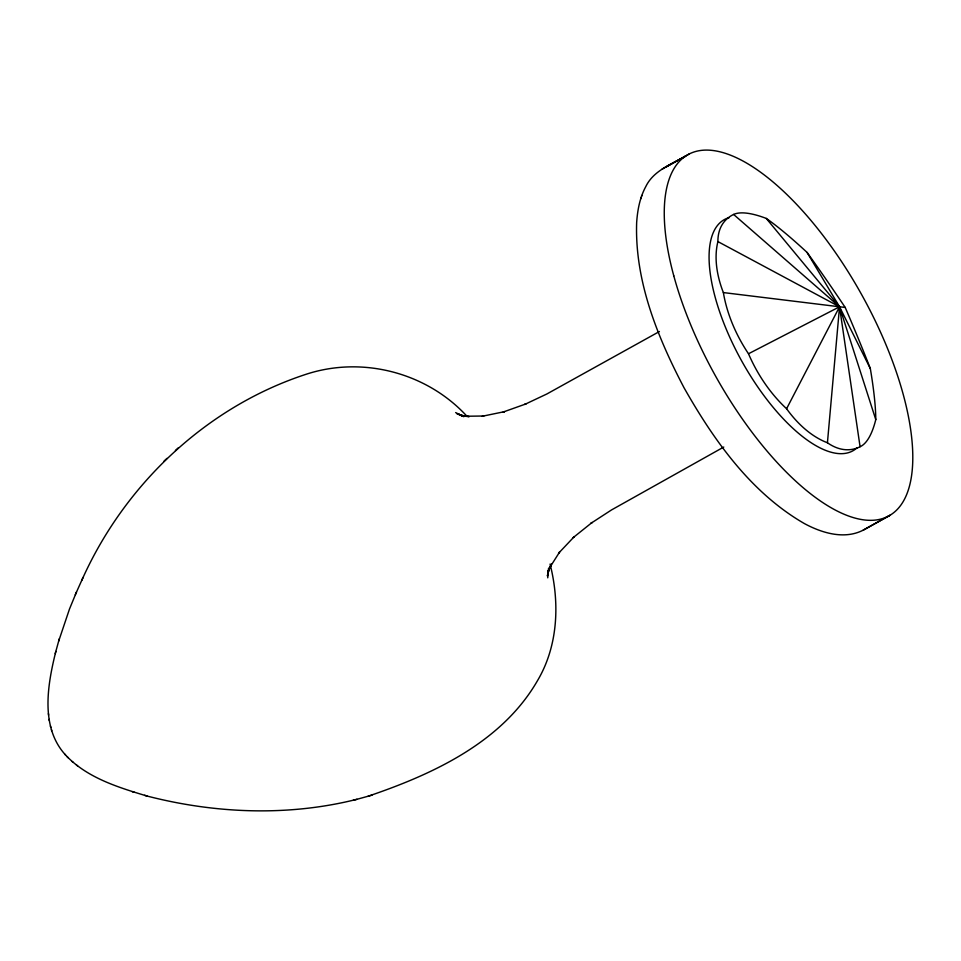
<?xml version="1.0" encoding="UTF-8"?>
<svg xmlns="http://www.w3.org/2000/svg" width="961" height="961" viewBox="0 0 961 961"><rect width="100%" height="100%" fill="white"/><g stroke="black" fill="none" stroke-linecap="round" stroke-linejoin="round"><path stroke-width="1.44" d="M548.022 574.546L548.154 571.086M547.746 577.837L548.563 568.287M827.433 442.757L839.542 306.787L807.096 252.455A123.897 17.01 46.3 0 0 766.253 218.411A123.861 35.113 39.6 0 0 733.603 214.435A123.861 56.339 37.6 0 0 717.903 241.583A123.897 74.994 41.6 0 0 723.357 292.576A123.861 86.046 52.7 0 0 748.499 353.768A123.861 86.574 67.7 0 0 786.591 408.737A123.897 76.448 79.3 0 0 827.433 442.769A123.861 58.321 84 0 0 860.083 446.745A123.861 37.095 82.5 0 0 875.783 419.597A123.897 18.463 76.2 0 0 870.33 368.604A123.861 7.388 66.7 0 0 845.187 307.424A123.861 6.859 56 0 0 807.096 252.455M548.383 570.341L547.41 576.011L549.416 567.951L547.974 572.588L551.422 564.131L549.572 567.819L559.638 551.986L558.569 553.236L574.282 536.61L573.2 537.607L592.084 522.484L590.979 523.289L611.508 509.943L723.777 447.033M55.834 651.438C47.582 684.604 39.966 727.105 65.528 754.974M58.669 641.155L69.504 608.998L76.508 592.012M55.233 653.624L59.33 638.717M661.997 169.22L685.553 156.15C671.331 164.271 653.444 170.662 645.816 186.542C639.81 197.594 637.479 210.231 636.65 222.652C634.668 280.9 657.468 337.047 684.04 387.763C713.855 440.366 750.961 492.789 804.357 523.553C821.895 533.007 844.275 539.866 863.17 530.172L889.778 515.396L863.17 530.172M640.699 198.867L641.023 197.918M641.516 196.416L641.84 195.455M81.757 580.396C124.233 484.74 206.555 406.659 306.475 374.153C362.693 355.882 426.768 372.616 466.782 416.065M75.282 594.763L83.078 577.417M786.591 408.725L839.542 306.787L766.253 218.423M164.055 461.076L166.974 458.373M175.419 450.505L178.398 447.754M665.577 167.226L689.301 153.964M659.402 331.533L546.881 393.974L524.73 404.425L525.991 403.908L503.204 412.017L504.621 411.632L482.218 416.269L483.851 416.005L465.1 416.257L469.208 416.642L460.211 415.116L464.908 416.341L457.016 413.807L459.646 414.78M748.511 353.756L839.542 306.787L845.187 307.424M368.111 796.225C432.906 774.266 501.99 742.36 537.535 680.592C558.257 645.672 559.831 602.679 550.076 564.071M64.735 754.109C85.937 777.497 117.747 787.251 147.021 796.032C215.336 813.655 288.3 816.598 356.987 799.288M353.143 800.345L372.027 795.155M723.369 292.576L839.542 306.787L870.33 368.604M132.186 791.672L134.36 792.32M144.582 795.312L147.021 796.032M455.634 412.569L463.791 416.702M717.915 241.595L839.542 306.787L875.771 419.597M458.589 414.071L461.592 415.789M72.099 761.508L73.096 762.313M76.424 764.98L77.625 765.953M733.615 214.447L839.542 306.787L860.071 446.733M67.102 756.655L68.099 757.736M50.404 725.999L50.801 727.417M51.413 729.639L51.726 730.78M48.422 713.567L48.615 715.104M49.143 719.345L49.299 720.606M857.104 447.766A132.27 53.516 60.9 0 1 741.568 360.759A132.27 53.516 60.9 0 1 729.303 217.606M673.781 275.807A206.675 83.619 60.9 0 0 887.387 516.67A206.675 83.619 60.9 0 0 804.609 213.114A206.675 83.619 60.9 0 0 673.781 275.807"/></g></svg>
